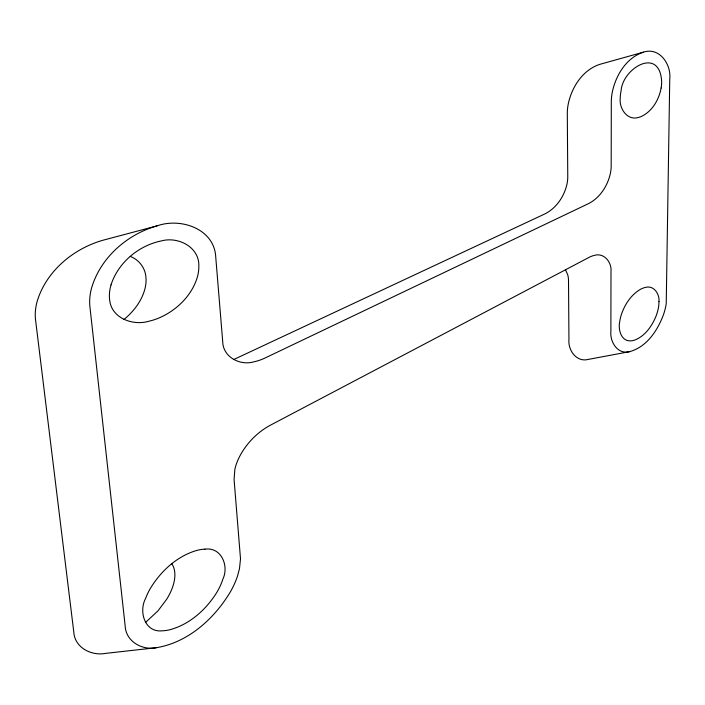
<?xml version="1.0" encoding="UTF-8"?>
<svg xmlns="http://www.w3.org/2000/svg" width="705" height="705" viewBox="0 0 705 705"><rect width="100%" height="100%" fill="white"/><g stroke="black" fill="none" stroke-linecap="round" stroke-linejoin="round"><path stroke-width="1.06" d="M123.965 319.488C133.597 311.575 141.67 301.15 144.904 288.944A106.42 53.368 -21.5 0 0 145.768 275.84C144.701 267.116 138.453 259.466 130.249 256.409M145.38 622.577L157.99 610.847L166.741 599.171A113.54 56.938 -21.5 0 0 173.069 585.688C175.289 578.638 176.118 570.178 171.835 563.718M233.628 359.576L544.842 213.932C556.298 208.231 564.115 196.616 566.935 184.322A109.187 54.761 -21.5 0 0 567.763 176.602L567.305 113.805A153.434 76.951 -21.5 0 1 568.248 103.987C571.773 87.006 582.771 69.83 599.946 64.314L643.409 52.17C659.554 46.741 671.486 64.613 669.75 79.136L666.234 303.52A157.559 79.022 -21.5 0 1 663.493 314.642C657.606 330.469 646.661 347.151 629.433 351.698L588.261 359.409C576.478 362.537 567.869 350.182 568.944 339.457L568.512 280.907A89.782 45.023 -21.5 0 0 567.772 274.906L565.489 269.786M643.409 52.17C626.296 57.792 615.835 75.259 612.301 92.108A162.168 81.331 -21.5 0 0 611.305 102.084L611.182 165.895A115.373 57.863 -21.5 0 1 610.31 173.73C607.507 185.979 600.008 197.761 588.604 203.578L265.3 357.884A25.829 12.954 -21.5 0 1 254.003 361.797C240.114 365.948 222.903 357.144 222.709 341.546L215.765 257.369C214.62 228.825 180.762 217.369 157.021 225.882L103.168 240.185C73.108 248.645 45.684 271.637 36.907 302.242A150.253 75.356 -21.5 0 0 35.558 319.938L73.787 632.015C74.633 647.648 91.491 656.152 105.653 653.368L156.281 647.719C188.385 642.44 214.787 618.355 230.852 591.046A169.685 85.102 -21.5 0 0 237.567 575.879L239.48 568.688L240.511 558.88L234.078 479.488L234.853 469.433A116.642 58.497 -21.5 0 1 239.03 457.633C245.842 444.027 256.858 432.509 270.253 425.274L588.763 257.528A11.8 5.922 -21.5 0 1 594.474 255.351C604.379 252.425 612.019 262.692 610.988 271.839L610.883 331.288C609.763 341.749 617.562 354.721 629.433 351.698M157.021 225.882C126.856 234.395 100.013 258.101 91.394 288.697A158.704 79.594 -21.5 0 0 89.923 306.781L125.155 625.802C125.701 641.303 142.031 650.583 156.281 647.719M204.944 549.151C221.352 546.78 229.16 565.974 222.912 579.034A119.903 60.128 -21.5 0 1 216.611 592.746C205.763 610.028 189.151 624.868 169.041 629.944A23.283 11.677 -21.5 0 1 162.582 630.781C144.816 633.028 138.436 611.552 145.653 598.334A120.344 60.357 -21.5 0 1 150.429 588.296C160.916 571.05 177.087 556.13 196.774 550.429A23.512 11.791 -21.5 0 1 204.944 549.142M658.972 301.564L658.893 303.978A110.236 55.29 -21.5 0 1 655.773 316.783C651.632 326.574 644.767 336.347 634.438 340.171A8.495 4.256 -21.5 0 1 631.081 340.85C621.114 341.705 617.977 329.491 619.713 321.692A111.936 56.136 -21.5 0 1 621.255 314.923C624.542 304.912 630.64 295.36 639.743 289.737A10.205 5.12 -21.5 0 1 645.568 287.358C653.94 285.128 659.73 294.073 658.972 301.564M661.123 88.028C658.981 99.696 652.248 111.46 641.136 116.563A9.747 4.891 -21.5 0 1 638.571 117.435C627.256 120.969 619.069 108.473 620.224 98.339A114.924 57.634 -21.5 0 1 621.079 90.857C622.55 68.376 659.21 46.195 661.634 80.952A115.03 57.687 -21.5 0 1 661.123 88.028M111.011 284.899L110.086 288.697A112.694 56.515 -21.5 0 0 109.592 299.387C111.055 318.325 133.166 326.159 149.354 321.119A30.994 15.545 -21.5 0 0 158.969 317.99C176.664 310.385 191.989 295.518 197.453 276.748A112.721 56.532 -21.5 0 0 198.828 266.349C199.674 247.094 178.162 236.245 161.286 240.925C138.568 245.569 118.167 262.648 111.011 284.899"/></g></svg>
